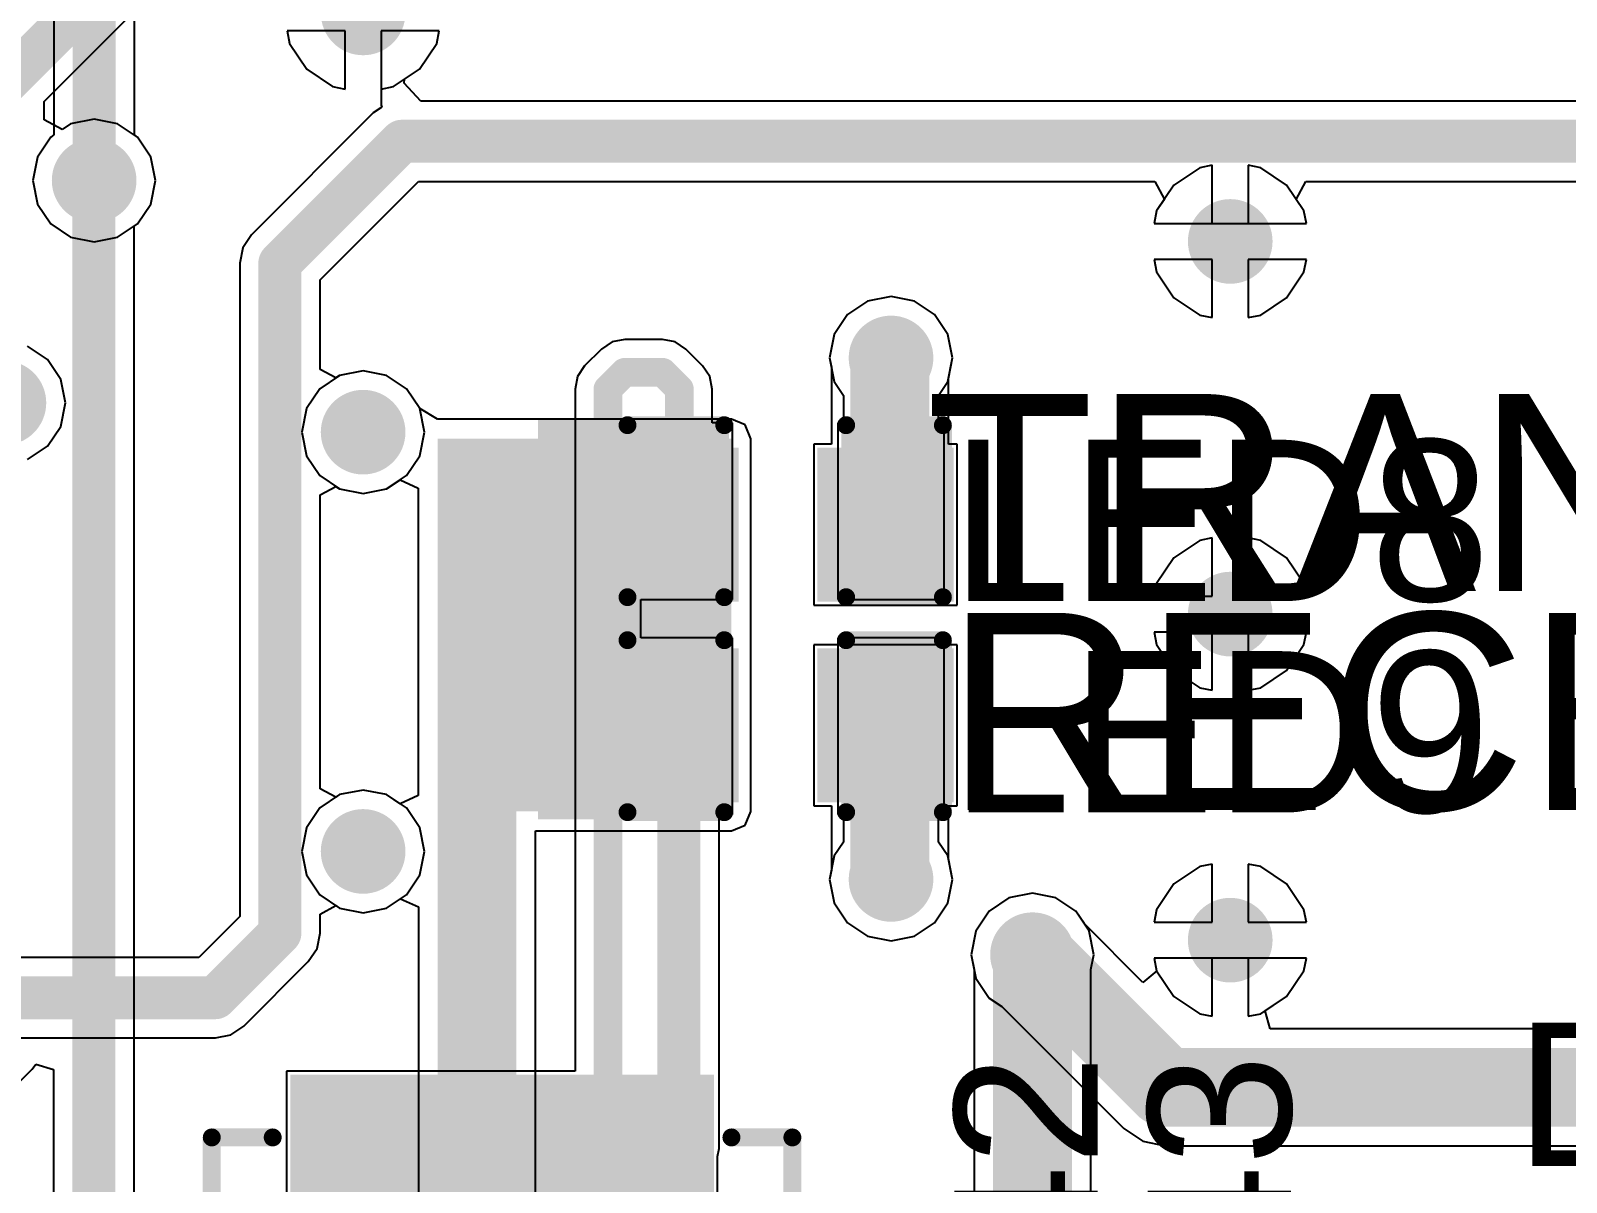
# Model space of a CAD drawing. Header units: millimetres. Extents: x -0.26 to 4.68, y -0.29 to 2.93.
# Drawn here: x 3.7863 to 4.2148, y 1.5284 to 1.8498 of the extents above; entities that cross this region are included whole.
import ezdxf

# ---------------------------------------------------------------- set-up
doc = ezdxf.new("R2010")
doc.units = ezdxf.units.MM
doc.header["$MEASUREMENT"] = 0
for name, color, linetype in [('BottomLayer', 5, 'Continuous'), ('BottomPaste', 16, 'Continuous'), ('BottomSolder', 6, 'Continuous'), ('TopLayer', 1, 'Continuous'), ('TopOverlay', 2, 'Continuous'), ('TopPaste', 8, 'Continuous'), ('TopSolder', 216, 'Continuous'), ('ViaHoleLayer', 16, 'Continuous')]:
    doc.layers.add(name, color=color, linetype=linetype)
doc.styles.add('Arial', font='', dxfattribs={"height": 0.2})
doc.styles.get('Arial').set_extended_font_data('Arial')

# ---------------------------------------------------------------- blocks, each defined once
blk = doc.blocks.new('24_QFN__4_4__21')
at = {"layer": 'TopLayer'}
for points in [[(-0.05512, 0.06004), (-0.05512, 0.0935), (-0.04331, 0.0935), (-0.04331, 0.06004)], [(-0.03543, 0.06004), (-0.03543, 0.0935), (-0.02362, 0.0935), (-0.02362, 0.06004)], [(-0.01575, 0.06004), (-0.01575, 0.0935), (-0.00394, 0.0935), (-0.00394, 0.06004)], [(0.00394, 0.06004), (0.00394, 0.0935), (0.01575, 0.0935), (0.01575, 0.06004)], [(0.02362, 0.06004), (0.02362, 0.0935), (0.03543, 0.0935), (0.03543, 0.06004)], [(0.04331, 0.06004), (0.04331, 0.0935), (0.05512, 0.0935), (0.05512, 0.06004)], [(-0.0935, 0.05512), (-0.06004, 0.05512), (-0.06004, 0.04331), (-0.0935, 0.04331)], [(0.06004, 0.05512), (0.0935, 0.05512), (0.0935, 0.04331), (0.06004, 0.04331)], [(-0.0502, -0.0502), (-0.0502, 0.0502), (0.0502, 0.0502), (0.0502, -0.0502)], [(-0.0935, 0.03543), (-0.06004, 0.03543), (-0.06004, 0.02362), (-0.0935, 0.02362)], [(0.06004, 0.03543), (0.0935, 0.03543), (0.0935, 0.02362), (0.06004, 0.02362)], [(-0.0935, 0.01575), (-0.06004, 0.01575), (-0.06004, 0.00394), (-0.0935, 0.00394)], [(0.06004, 0.01575), (0.0935, 0.01575), (0.0935, 0.00394), (0.06004, 0.00394)], [(-0.0935, -0.00394), (-0.06004, -0.00394), (-0.06004, -0.01575), (-0.0935, -0.01575)], [(0.06004, -0.00394), (0.0935, -0.00394), (0.0935, -0.01575), (0.06004, -0.01575)], [(-0.0935, -0.02362), (-0.06004, -0.02362), (-0.06004, -0.03543), (-0.0935, -0.03543)], [(0.06004, -0.02362), (0.0935, -0.02362), (0.0935, -0.03543), (0.06004, -0.03543)], [(-0.0935, -0.04331), (-0.06004, -0.04331), (-0.06004, -0.05512), (-0.0935, -0.05512)], [(0.06004, -0.04331), (0.0935, -0.04331), (0.0935, -0.05512), (0.06004, -0.05512)], [(-0.04331, -0.06004), (-0.04331, -0.0935), (-0.05512, -0.0935), (-0.05512, -0.06004)], [(-0.02362, -0.06004), (-0.02362, -0.0935), (-0.03543, -0.0935), (-0.03543, -0.06004)], [(-0.00394, -0.06004), (-0.00394, -0.0935), (-0.01575, -0.0935), (-0.01575, -0.06004)], [(0.01575, -0.06004), (0.01575, -0.0935), (0.00394, -0.0935), (0.00394, -0.06004)], [(0.03543, -0.06004), (0.03543, -0.0935), (0.02362, -0.0935), (0.02362, -0.06004)], [(0.05512, -0.06004), (0.05512, -0.0935), (0.04331, -0.0935), (0.04331, -0.06004)]]:
    blk.add_hatch(color=1, dxfattribs=at).paths.add_polyline_path(points)
at = {"layer": 'TopPaste'}
for points in [[(-0.05512, 0.06004), (-0.05512, 0.0935), (-0.04331, 0.0935), (-0.04331, 0.06004)], [(-0.03543, 0.06004), (-0.03543, 0.0935), (-0.02362, 0.0935), (-0.02362, 0.06004)], [(-0.01575, 0.06004), (-0.01575, 0.0935), (-0.00394, 0.0935), (-0.00394, 0.06004)], [(0.00394, 0.06004), (0.00394, 0.0935), (0.01575, 0.0935), (0.01575, 0.06004)], [(0.02362, 0.06004), (0.02362, 0.0935), (0.03543, 0.0935), (0.03543, 0.06004)], [(0.04331, 0.06004), (0.04331, 0.0935), (0.05512, 0.0935), (0.05512, 0.06004)], [(-0.0935, 0.05512), (-0.06004, 0.05512), (-0.06004, 0.04331), (-0.0935, 0.04331)], [(0.06004, 0.05512), (0.0935, 0.05512), (0.0935, 0.04331), (0.06004, 0.04331)], [(-0.0502, -0.0502), (-0.0502, 0.0502), (0.0502, 0.0502), (0.0502, -0.0502)], [(-0.0935, 0.03543), (-0.06004, 0.03543), (-0.06004, 0.02362), (-0.0935, 0.02362)], [(0.06004, 0.03543), (0.0935, 0.03543), (0.0935, 0.02362), (0.06004, 0.02362)], [(-0.0935, 0.01575), (-0.06004, 0.01575), (-0.06004, 0.00394), (-0.0935, 0.00394)], [(0.06004, 0.01575), (0.0935, 0.01575), (0.0935, 0.00394), (0.06004, 0.00394)], [(-0.0935, -0.00394), (-0.06004, -0.00394), (-0.06004, -0.01575), (-0.0935, -0.01575)], [(0.06004, -0.00394), (0.0935, -0.00394), (0.0935, -0.01575), (0.06004, -0.01575)], [(-0.0935, -0.02362), (-0.06004, -0.02362), (-0.06004, -0.03543), (-0.0935, -0.03543)], [(0.06004, -0.02362), (0.0935, -0.02362), (0.0935, -0.03543), (0.06004, -0.03543)], [(-0.0935, -0.04331), (-0.06004, -0.04331), (-0.06004, -0.05512), (-0.0935, -0.05512)], [(0.06004, -0.04331), (0.0935, -0.04331), (0.0935, -0.05512), (0.06004, -0.05512)], [(-0.04331, -0.06004), (-0.04331, -0.0935), (-0.05512, -0.0935), (-0.05512, -0.06004)], [(-0.02362, -0.06004), (-0.02362, -0.0935), (-0.03543, -0.0935), (-0.03543, -0.06004)], [(-0.00394, -0.06004), (-0.00394, -0.0935), (-0.01575, -0.0935), (-0.01575, -0.06004)], [(0.01575, -0.06004), (0.01575, -0.0935), (0.00394, -0.0935), (0.00394, -0.06004)], [(0.03543, -0.06004), (0.03543, -0.0935), (0.02362, -0.0935), (0.02362, -0.06004)], [(0.05512, -0.06004), (0.05512, -0.0935), (0.04331, -0.0935), (0.04331, -0.06004)]]:
    blk.add_hatch(color=8, dxfattribs=at).paths.add_polyline_path(points)
at = {"layer": 'TopSolder'}
for points in [[(-0.05912, 0.05604), (-0.05912, 0.0975), (-0.03931, 0.0975), (-0.03931, 0.05604)], [(-0.03943, 0.05604), (-0.03943, 0.0975), (-0.01962, 0.0975), (-0.01962, 0.05604)], [(-0.01975, 0.05604), (-0.01975, 0.0975), (0.00006, 0.0975), (0.00006, 0.05604)], [(-0.00006, 0.05604), (-0.00006, 0.0975), (0.01975, 0.0975), (0.01975, 0.05604)], [(0.01962, 0.05604), (0.01962, 0.0975), (0.03943, 0.0975), (0.03943, 0.05604)], [(0.03931, 0.05604), (0.03931, 0.0975), (0.05912, 0.0975), (0.05912, 0.05604)], [(-0.0975, 0.05912), (-0.05604, 0.05912), (-0.05604, 0.03931), (-0.0975, 0.03931)], [(0.05604, 0.05912), (0.0975, 0.05912), (0.0975, 0.03931), (0.05604, 0.03931)], [(-0.0542, -0.0542), (-0.0542, 0.0542), (0.0542, 0.0542), (0.0542, -0.0542)], [(-0.0975, 0.03943), (-0.05604, 0.03943), (-0.05604, 0.01962), (-0.0975, 0.01962)], [(0.05604, 0.03943), (0.0975, 0.03943), (0.0975, 0.01962), (0.05604, 0.01962)], [(-0.0975, 0.01975), (-0.05604, 0.01975), (-0.05604, -0.00006), (-0.0975, -0.00006)], [(0.05604, 0.01975), (0.0975, 0.01975), (0.0975, -0.00006), (0.05604, -0.00006)], [(-0.0975, 0.00006), (-0.05604, 0.00006), (-0.05604, -0.01975), (-0.0975, -0.01975)], [(0.05604, 0.00006), (0.0975, 0.00006), (0.0975, -0.01975), (0.05604, -0.01975)], [(-0.0975, -0.01962), (-0.05604, -0.01962), (-0.05604, -0.03943), (-0.0975, -0.03943)], [(0.05604, -0.01962), (0.0975, -0.01962), (0.0975, -0.03943), (0.05604, -0.03943)], [(-0.0975, -0.03931), (-0.05604, -0.03931), (-0.05604, -0.05912), (-0.0975, -0.05912)], [(0.05604, -0.03931), (0.0975, -0.03931), (0.0975, -0.05912), (0.05604, -0.05912)], [(-0.03931, -0.05604), (-0.03931, -0.0975), (-0.05912, -0.0975), (-0.05912, -0.05604)], [(-0.01962, -0.05604), (-0.01962, -0.0975), (-0.03943, -0.0975), (-0.03943, -0.05604)], [(0.00006, -0.05604), (0.00006, -0.0975), (-0.01975, -0.0975), (-0.01975, -0.05604)], [(0.01975, -0.05604), (0.01975, -0.0975), (-0.00006, -0.0975), (-0.00006, -0.05604)], [(0.03943, -0.05604), (0.03943, -0.0975), (0.01962, -0.0975), (0.01962, -0.05604)], [(0.05912, -0.05604), (0.05912, -0.0975), (0.03931, -0.0975), (0.03931, -0.05604)]]:
    blk.add_hatch(color=216, dxfattribs=at).paths.add_polyline_path(points)
at = {"layer": 'TopOverlay', "const_width": 0.005}
for points in [[(-0.08, 0.081), (-0.062, 0.081)], [(-0.08, 0.081), (-0.08, 0.064)], [(0.062, 0.081), (0.08, 0.081)], [(0.08, 0.081), (0.08, 0.064)], [(-0.105, 0.054), (-0.105, 0.044)], [(-0.105, 0.054), (-0.1, 0.049)], [(-0.1, 0.049), (-0.105, 0.044)], [(-0.08, -0.064), (-0.08, -0.081)], [(0.08, -0.064), (0.08, -0.081)], [(-0.08, -0.081), (-0.062, -0.081)], [(0.062, -0.081), (0.08, -0.081)]]:
    blk.add_lwpolyline(points, dxfattribs=at)
at = {"layer": 'TopOverlay', "const_width": 0.0025}
for points in [[(-0.08125, 0.081, 1), (-0.07875, 0.081, 1)], [(-0.08125, 0.081, 1), (-0.07875, 0.081, 1)], [(-0.06325, 0.081, 1), (-0.06075, 0.081, 1)], [(0.06075, 0.081, 1), (0.06325, 0.081, 1)], [(0.07875, 0.081, 1), (0.08125, 0.081, 1)], [(0.07875, 0.081, 1), (0.08125, 0.081, 1)], [(-0.08125, 0.064, 1), (-0.07875, 0.064, 1)], [(0.07875, 0.064, 1), (0.08125, 0.064, 1)], [(-0.10625, 0.054, 1), (-0.10375, 0.054, 1)], [(-0.10625, 0.054, 1), (-0.10375, 0.054, 1)], [(-0.10125, 0.049, 1), (-0.09875, 0.049, 1)], [(-0.10125, 0.049, 1), (-0.09875, 0.049, 1)], [(-0.10625, 0.044, 1), (-0.10375, 0.044, 1)], [(-0.10625, 0.044, 1), (-0.10375, 0.044, 1)], [(-0.08125, -0.064, 1), (-0.07875, -0.064, 1)], [(0.07875, -0.064, 1), (0.08125, -0.064, 1)], [(-0.08125, -0.081, 1), (-0.07875, -0.081, 1)], [(-0.08125, -0.081, 1), (-0.07875, -0.081, 1)], [(-0.06325, -0.081, 1), (-0.06075, -0.081, 1)], [(0.06075, -0.081, 1), (0.06325, -0.081, 1)], [(0.07875, -0.081, 1), (0.08125, -0.081, 1)], [(0.07875, -0.081, 1), (0.08125, -0.081, 1)]]:
    blk.add_lwpolyline(points, format="xyb", close=True, dxfattribs=at)
blk = doc.blocks.new('R___0603_B_38')
at = {"layer": 'BottomLayer'}
for points in [[(-0.045, -0.0175), (-0.045, 0.0175), (-0.015, 0.0175), (-0.015, -0.0175)], [(0.015, -0.0175), (0.015, 0.0175), (0.045, 0.0175), (0.045, -0.0175)]]:
    blk.add_hatch(color=5, dxfattribs=at).paths.add_polyline_path(points)
at = {"layer": 'BottomPaste'}
for points in [[(-0.045, -0.0175), (-0.045, 0.0175), (-0.015, 0.0175), (-0.015, -0.0175)], [(0.015, -0.0175), (0.015, 0.0175), (0.045, 0.0175), (0.045, -0.0175)]]:
    blk.add_hatch(color=16, dxfattribs=at).paths.add_polyline_path(points)
at = {"layer": 'BottomSolder'}
for points in [[(-0.049, -0.0215), (-0.049, 0.0215), (-0.011, 0.0215), (-0.011, -0.0215)], [(0.011, -0.0215), (0.011, 0.0215), (0.049, 0.0215), (0.049, -0.0215)]]:
    blk.add_hatch(color=6, dxfattribs=at).paths.add_polyline_path(points)
blk = doc.blocks.new('R___0603_B_39')
at = {"layer": 'BottomLayer'}
for points in [[(-0.045, -0.0175), (-0.045, 0.0175), (-0.015, 0.0175), (-0.015, -0.0175)], [(0.015, -0.0175), (0.015, 0.0175), (0.045, 0.0175), (0.045, -0.0175)]]:
    blk.add_hatch(color=5, dxfattribs=at).paths.add_polyline_path(points)
at = {"layer": 'BottomPaste'}
for points in [[(-0.045, -0.0175), (-0.045, 0.0175), (-0.015, 0.0175), (-0.015, -0.0175)], [(0.015, -0.0175), (0.015, 0.0175), (0.045, 0.0175), (0.045, -0.0175)]]:
    blk.add_hatch(color=16, dxfattribs=at).paths.add_polyline_path(points)
at = {"layer": 'BottomSolder'}
for points in [[(-0.049, -0.0215), (-0.049, 0.0215), (-0.011, 0.0215), (-0.011, -0.0215)], [(0.011, -0.0215), (0.011, 0.0215), (0.049, 0.0215), (0.049, -0.0215)]]:
    blk.add_hatch(color=6, dxfattribs=at).paths.add_polyline_path(points)
blk = doc.blocks.new('LED_0603_93')
at = {"layer": 'TopLayer'}
for points in [[(-0.03937, 0.01969), (-0.01969, 0.01969), (-0.01969, -0.01969), (-0.03937, -0.01969)], [(0.01969, 0.01969), (0.03937, 0.01969), (0.03937, -0.01969), (0.01969, -0.01969)]]:
    blk.add_hatch(color=1, dxfattribs=at).paths.add_polyline_path(points)
at = {"layer": 'TopOverlay'}
blk.add_hatch(color=2, dxfattribs=at).paths.add_polyline_path([(0.044, -0.026), (0.069, -0.026), (0.069, 0.026), (0.044, 0.026)])
at = {"layer": 'TopPaste'}
for points in [[(-0.03937, 0.01969), (-0.01969, 0.01969), (-0.01969, -0.01969), (-0.03937, -0.01969)], [(0.01969, 0.01969), (0.03937, 0.01969), (0.03937, -0.01969), (0.01969, -0.01969)]]:
    blk.add_hatch(color=8, dxfattribs=at).paths.add_polyline_path(points)
at = {"layer": 'TopSolder'}
for points in [[(-0.04337, 0.02369), (-0.01569, 0.02369), (-0.01569, -0.02369), (-0.04337, -0.02369)], [(0.01569, 0.02369), (0.04337, 0.02369), (0.04337, -0.02369), (0.01569, -0.02369)]]:
    blk.add_hatch(color=216, dxfattribs=at).paths.add_polyline_path(points)
at = {"layer": 'TopOverlay', "const_width": 0.005}
for points in [[(-0.017, 0.024), (-0.044, 0.024)], [(-0.044, 0.024), (-0.044, -0.024)], [(0.044, 0.024), (0.017, 0.024)], [(0.044, 0.024), (0.044, -0.024)], [(-0.017, -0.024), (-0.044, -0.024)], [(0.044, -0.024), (0.017, -0.024)]]:
    blk.add_lwpolyline(points, dxfattribs=at)
at = {"layer": 'TopOverlay', "const_width": 0.0025}
for points in [[(-0.04525, 0.024, 1), (-0.04275, 0.024, 1)], [(-0.04525, 0.024, 1), (-0.04275, 0.024, 1)], [(-0.01825, 0.024, 1), (-0.01575, 0.024, 1)], [(0.01575, 0.024, 1), (0.01825, 0.024, 1)], [(0.04275, 0.024, 1), (0.04525, 0.024, 1)], [(0.04275, 0.024, 1), (0.04525, 0.024, 1)], [(-0.04525, -0.024, 1), (-0.04275, -0.024, 1)], [(-0.04525, -0.024, 1), (-0.04275, -0.024, 1)], [(-0.01825, -0.024, 1), (-0.01575, -0.024, 1)], [(0.01575, -0.024, 1), (0.01825, -0.024, 1)], [(0.04275, -0.024, 1), (0.04525, -0.024, 1)], [(0.04275, -0.024, 1), (0.04525, -0.024, 1)]]:
    blk.add_lwpolyline(points, format="xyb", close=True, dxfattribs=at)
at = {"layer": 'TopOverlay'}
blk.add_text('LED9', height=0.045, rotation=-180, dxfattribs=at).set_placement((-0.04621, 0.02406))
blk = doc.blocks.new('LED_0603_94')
at = {"layer": 'TopLayer'}
for points in [[(-0.03937, 0.01969), (-0.01969, 0.01969), (-0.01969, -0.01969), (-0.03937, -0.01969)], [(0.01969, 0.01969), (0.03937, 0.01969), (0.03937, -0.01969), (0.01969, -0.01969)]]:
    blk.add_hatch(color=1, dxfattribs=at).paths.add_polyline_path(points)
at = {"layer": 'TopOverlay'}
blk.add_hatch(color=2, dxfattribs=at).paths.add_polyline_path([(0.044, -0.026), (0.069, -0.026), (0.069, 0.026), (0.044, 0.026)])
at = {"layer": 'TopPaste'}
for points in [[(-0.03937, 0.01969), (-0.01969, 0.01969), (-0.01969, -0.01969), (-0.03937, -0.01969)], [(0.01969, 0.01969), (0.03937, 0.01969), (0.03937, -0.01969), (0.01969, -0.01969)]]:
    blk.add_hatch(color=8, dxfattribs=at).paths.add_polyline_path(points)
at = {"layer": 'TopSolder'}
for points in [[(-0.04337, 0.02369), (-0.01569, 0.02369), (-0.01569, -0.02369), (-0.04337, -0.02369)], [(0.01569, 0.02369), (0.04337, 0.02369), (0.04337, -0.02369), (0.01569, -0.02369)]]:
    blk.add_hatch(color=216, dxfattribs=at).paths.add_polyline_path(points)
at = {"layer": 'TopOverlay', "const_width": 0.005}
for points in [[(-0.017, 0.024), (-0.044, 0.024)], [(-0.044, 0.024), (-0.044, -0.024)], [(0.044, 0.024), (0.017, 0.024)], [(0.044, 0.024), (0.044, -0.024)], [(-0.017, -0.024), (-0.044, -0.024)], [(0.044, -0.024), (0.017, -0.024)]]:
    blk.add_lwpolyline(points, dxfattribs=at)
at = {"layer": 'TopOverlay', "const_width": 0.0025}
for points in [[(-0.04525, 0.024, 1), (-0.04275, 0.024, 1)], [(-0.04525, 0.024, 1), (-0.04275, 0.024, 1)], [(-0.01825, 0.024, 1), (-0.01575, 0.024, 1)], [(0.01575, 0.024, 1), (0.01825, 0.024, 1)], [(0.04275, 0.024, 1), (0.04525, 0.024, 1)], [(0.04275, 0.024, 1), (0.04525, 0.024, 1)], [(-0.04525, -0.024, 1), (-0.04275, -0.024, 1)], [(-0.04525, -0.024, 1), (-0.04275, -0.024, 1)], [(-0.01825, -0.024, 1), (-0.01575, -0.024, 1)], [(0.01575, -0.024, 1), (0.01825, -0.024, 1)], [(0.04275, -0.024, 1), (0.04525, -0.024, 1)], [(0.04275, -0.024, 1), (0.04525, -0.024, 1)]]:
    blk.add_lwpolyline(points, format="xyb", close=True, dxfattribs=at)
at = {"layer": 'TopOverlay'}
blk.add_text('LED8', height=0.045, rotation=-180, dxfattribs=at).set_placement((-0.04616, 0.02506))

msp = doc.modelspace()

# ---------------------------------------------------------------- hatches: boundary and pattern name
at = {"layer": 'BottomLayer'}
h = msp.add_hatch(color=5, dxfattribs=at)
edge = h.paths.add_edge_path()
edge.add_arc((3.87905, 1.85477), 0.01181, 0, 360)
h = msp.add_hatch(color=5, dxfattribs=at)
edge = h.paths.add_edge_path()
edge.add_arc((3.804, 1.808), 0.01181, 0, 360)
h = msp.add_hatch(color=5, dxfattribs=at)
edge = h.paths.add_edge_path()
edge.add_arc((4.121, 1.791), 0.01181, 0, 360)
h = msp.add_hatch(color=5, dxfattribs=at)
edge = h.paths.add_edge_path()
edge.add_arc((4.02635, 1.75848), 0.01181, 0, 360)
h = msp.add_hatch(color=5, dxfattribs=at)
edge = h.paths.add_edge_path()
edge.add_arc((3.77882, 1.74595), 0.01181, 0, 360)
h = msp.add_hatch(color=5, dxfattribs=at)
edge = h.paths.add_edge_path()
edge.add_arc((3.87905, 1.73777), 0.01181, 0, 360)
msp.add_hatch(color=5, dxfattribs=at).paths.add_polyline_path([(3.89982, 1.63195), (3.98182, 1.63195), (3.98182, 1.73595), (3.89982, 1.73595)])
h = msp.add_hatch(color=5, dxfattribs=at)
edge = h.paths.add_edge_path()
edge.add_arc((4.121, 1.687), 0.01181, 0, 360)
h = msp.add_hatch(color=5, dxfattribs=at)
edge = h.paths.add_edge_path()
edge.add_arc((3.87905, 1.62077), 0.01181, 0, 360)
h = msp.add_hatch(color=5, dxfattribs=at)
edge = h.paths.add_edge_path()
edge.add_arc((4.02635, 1.61296), 0.01181, 0, 360)
h = msp.add_hatch(color=5, dxfattribs=at)
edge = h.paths.add_edge_path()
edge.add_arc((4.121, 1.596), 0.01181, 0, 360)
h = msp.add_hatch(color=5, dxfattribs=at)
edge = h.paths.add_edge_path()
edge.add_arc((4.06582, 1.59195), 0.01181, 0, 360)
at = {"layer": 'BottomSolder'}
h = msp.add_hatch(color=6, dxfattribs=at)
edge = h.paths.add_edge_path()
edge.add_arc((3.87905, 1.85477), 0.00591, 0, 360)
h = msp.add_hatch(color=6, dxfattribs=at)
edge = h.paths.add_edge_path()
edge.add_arc((3.804, 1.808), 0.00591, 0, 360)
h = msp.add_hatch(color=6, dxfattribs=at)
edge = h.paths.add_edge_path()
edge.add_arc((4.121, 1.791), 0.00591, 0, 360)
h = msp.add_hatch(color=6, dxfattribs=at)
edge = h.paths.add_edge_path()
edge.add_arc((4.02635, 1.75848), 0.00591, 0, 360)
h = msp.add_hatch(color=6, dxfattribs=at)
edge = h.paths.add_edge_path()
edge.add_arc((3.87905, 1.73777), 0.00591, 0, 360)
h = msp.add_hatch(color=6, dxfattribs=at)
edge = h.paths.add_edge_path()
edge.add_arc((4.121, 1.687), 0.00591, 0, 360)
h = msp.add_hatch(color=6, dxfattribs=at)
edge = h.paths.add_edge_path()
edge.add_arc((3.87905, 1.62077), 0.00591, 0, 360)
h = msp.add_hatch(color=6, dxfattribs=at)
edge = h.paths.add_edge_path()
edge.add_arc((4.02635, 1.61296), 0.00591, 0, 360)
h = msp.add_hatch(color=6, dxfattribs=at)
edge = h.paths.add_edge_path()
edge.add_arc((4.121, 1.596), 0.00591, 0, 360)
h = msp.add_hatch(color=6, dxfattribs=at)
edge = h.paths.add_edge_path()
edge.add_arc((4.06582, 1.59195), 0.00591, 0, 360)
at = {"layer": 'TopLayer'}
h = msp.add_hatch(color=1, dxfattribs=at)
edge = h.paths.add_edge_path()
edge.add_arc((3.87905, 1.85477), 0.01181, 0, 360)
h = msp.add_hatch(color=1, dxfattribs=at)
edge = h.paths.add_edge_path()
edge.add_arc((3.804, 1.808), 0.01181, 0, 360)
h = msp.add_hatch(color=1, dxfattribs=at)
edge = h.paths.add_edge_path()
edge.add_arc((4.121, 1.791), 0.01181, 0, 360)
h = msp.add_hatch(color=1, dxfattribs=at)
edge = h.paths.add_edge_path()
edge.add_arc((4.02635, 1.75848), 0.01181, 0, 360)
h = msp.add_hatch(color=1, dxfattribs=at)
edge = h.paths.add_edge_path()
edge.add_arc((3.77882, 1.74595), 0.01181, 0, 360)
h = msp.add_hatch(color=1, dxfattribs=at)
edge = h.paths.add_edge_path()
edge.add_arc((3.87905, 1.73777), 0.01181, 0, 360)
h = msp.add_hatch(color=1, dxfattribs=at)
edge = h.paths.add_edge_path()
edge.add_arc((4.121, 1.687), 0.01181, 0, 360)
h = msp.add_hatch(color=1, dxfattribs=at)
edge = h.paths.add_edge_path()
edge.add_arc((3.87905, 1.62077), 0.01181, 0, 360)
h = msp.add_hatch(color=1, dxfattribs=at)
edge = h.paths.add_edge_path()
edge.add_arc((4.02635, 1.61296), 0.01181, 0, 360)
h = msp.add_hatch(color=1, dxfattribs=at)
edge = h.paths.add_edge_path()
edge.add_arc((4.121, 1.596), 0.01181, 0, 360)
h = msp.add_hatch(color=1, dxfattribs=at)
edge = h.paths.add_edge_path()
edge.add_arc((4.06582, 1.59195), 0.01181, 0, 360)
at = {"layer": 'TopSolder'}
h = msp.add_hatch(color=216, dxfattribs=at)
edge = h.paths.add_edge_path()
edge.add_arc((3.87905, 1.85477), 0.00591, 0, 360)
h = msp.add_hatch(color=216, dxfattribs=at)
edge = h.paths.add_edge_path()
edge.add_arc((3.804, 1.808), 0.00591, 0, 360)
h = msp.add_hatch(color=216, dxfattribs=at)
edge = h.paths.add_edge_path()
edge.add_arc((4.121, 1.791), 0.00591, 0, 360)
h = msp.add_hatch(color=216, dxfattribs=at)
edge = h.paths.add_edge_path()
edge.add_arc((4.02635, 1.75848), 0.00591, 0, 360)
h = msp.add_hatch(color=216, dxfattribs=at)
edge = h.paths.add_edge_path()
edge.add_arc((3.87905, 1.73777), 0.00591, 0, 360)
h = msp.add_hatch(color=216, dxfattribs=at)
edge = h.paths.add_edge_path()
edge.add_arc((4.121, 1.687), 0.00591, 0, 360)
h = msp.add_hatch(color=216, dxfattribs=at)
edge = h.paths.add_edge_path()
edge.add_arc((3.87905, 1.62077), 0.00591, 0, 360)
h = msp.add_hatch(color=216, dxfattribs=at)
edge = h.paths.add_edge_path()
edge.add_arc((4.02635, 1.61296), 0.00591, 0, 360)
h = msp.add_hatch(color=216, dxfattribs=at)
edge = h.paths.add_edge_path()
edge.add_arc((4.121, 1.596), 0.00591, 0, 360)
h = msp.add_hatch(color=216, dxfattribs=at)
edge = h.paths.add_edge_path()
edge.add_arc((4.06582, 1.59195), 0.00591, 0, 360)
at = {"layer": 'ViaHoleLayer'}
h = msp.add_hatch(color=16, dxfattribs=at)
edge = h.paths.add_edge_path()
edge.add_arc((3.87905, 1.85477), 0.00591, 0, 360)
h = msp.add_hatch(color=16, dxfattribs=at)
edge = h.paths.add_edge_path()
edge.add_arc((3.804, 1.808), 0.00591, 0, 360)
h = msp.add_hatch(color=16, dxfattribs=at)
edge = h.paths.add_edge_path()
edge.add_arc((4.121, 1.791), 0.00591, 0, 360)
h = msp.add_hatch(color=16, dxfattribs=at)
edge = h.paths.add_edge_path()
edge.add_arc((4.02635, 1.75848), 0.00591, 0, 360)
h = msp.add_hatch(color=16, dxfattribs=at)
edge = h.paths.add_edge_path()
edge.add_arc((3.87905, 1.73777), 0.00591, 0, 360)
h = msp.add_hatch(color=16, dxfattribs=at)
edge = h.paths.add_edge_path()
edge.add_arc((4.121, 1.687), 0.00591, 0, 360)
h = msp.add_hatch(color=16, dxfattribs=at)
edge = h.paths.add_edge_path()
edge.add_arc((3.87905, 1.62077), 0.00591, 0, 360)
h = msp.add_hatch(color=16, dxfattribs=at)
edge = h.paths.add_edge_path()
edge.add_arc((4.02635, 1.61296), 0.00591, 0, 360)
h = msp.add_hatch(color=16, dxfattribs=at)
edge = h.paths.add_edge_path()
edge.add_arc((4.121, 1.596), 0.00591, 0, 360)
h = msp.add_hatch(color=16, dxfattribs=at)
edge = h.paths.add_edge_path()
edge.add_arc((4.06582, 1.59195), 0.00591, 0, 360)

# ---------------------------------------------------------------- linework, layer by layer
at = {"layer": 'BottomLayer'}
for p, q in [((3.79004, 1.83009), (3.94773, 1.98778)), ((3.87405, 1.84977), (3.85781, 1.84977)), ((3.85781, 1.84977), (3.85851, 1.84626)), ((3.87405, 1.83353), (3.87405, 1.84977)), ((3.9003, 1.84977), (3.88405, 1.84977)), ((3.88405, 1.84977), (3.88405, 1.83353)), ((3.8996, 1.84626), (3.9003, 1.84977)), ((3.85851, 1.84626), (3.86333, 1.83905)), ((3.89478, 1.83905), (3.8996, 1.84626)), ((3.86333, 1.83905), (3.87054, 1.83423)), ((3.88756, 1.83423), (3.89478, 1.83905)), ((3.87054, 1.83423), (3.87405, 1.83353)), ((3.88405, 1.83353), (3.88756, 1.83423)), ((3.79004, 1.8249), (3.79004, 1.83009)), ((3.79504, 1.82223), (3.79004, 1.8249)), ((3.79744, 1.82384), (3.79504, 1.82223)), ((3.804, 1.82514), (3.79744, 1.82384)), ((3.81056, 1.82384), (3.804, 1.82514)), ((3.81612, 1.82012), (3.81056, 1.82384)), ((3.81984, 1.81456), (3.81612, 1.82012)), ((3.82114, 1.808), (3.81984, 1.81456)), ((4.11249, 1.81155), (4.10528, 1.80672)), ((4.116, 1.81224), (4.11249, 1.81155)), ((4.116, 1.796), (4.116, 1.81224)), ((4.12951, 1.81155), (4.126, 1.81224)), ((4.126, 1.81224), (4.126, 1.796)), ((4.13672, 1.80672), (4.12951, 1.81155)), ((3.81984, 1.80144), (3.82114, 1.808)), ((4.10528, 1.80672), (4.10045, 1.79951)), ((4.14155, 1.79951), (4.13672, 1.80672)), ((3.81612, 1.79588), (3.81984, 1.80144)), ((3.81513, 1.79522), (3.81612, 1.79588)), ((4.10045, 1.79951), (4.09976, 1.796)), ((4.09976, 1.796), (4.116, 1.796)), ((4.126, 1.796), (4.14224, 1.796)), ((4.14224, 1.796), (4.14155, 1.79951)), ((3.81513, 1.44409), (3.81513, 1.79522)), ((4.116, 1.786), (4.09976, 1.786)), ((4.09976, 1.786), (4.10045, 1.78249)), ((4.10045, 1.78249), (4.10528, 1.77528)), ((4.116, 1.76976), (4.116, 1.786)), ((4.14224, 1.786), (4.126, 1.786)), ((4.126, 1.786), (4.126, 1.76976)), ((4.13672, 1.77528), (4.14155, 1.78249)), ((4.14155, 1.78249), (4.14224, 1.786)), ((4.01979, 1.77431), (4.01423, 1.7706)), ((4.02635, 1.77562), (4.01979, 1.77431)), ((4.03291, 1.77431), (4.02635, 1.77562)), ((4.03847, 1.7706), (4.03291, 1.77431)), ((4.10528, 1.77528), (4.11249, 1.77045)), ((4.12951, 1.77045), (4.13672, 1.77528)), ((4.01423, 1.7706), (4.01051, 1.76504)), ((4.04219, 1.76504), (4.03847, 1.7706)), ((4.11249, 1.77045), (4.116, 1.76976)), ((4.126, 1.76976), (4.12951, 1.77045)), ((4.01051, 1.76504), (4.00921, 1.75848)), ((4.04349, 1.75848), (4.04219, 1.76504)), ((4.00921, 1.75848), (4.00973, 1.75588)), ((4.04235, 1.75276), (4.04349, 1.75848)), ((3.87249, 1.75361), (3.86693, 1.74989)), ((3.87905, 1.75491), (3.87249, 1.75361)), ((3.88561, 1.75361), (3.87905, 1.75491)), ((3.89117, 1.74989), (3.88561, 1.75361)), ((4.00973, 1.75588), (4.00973, 1.73445)), ((4.04235, 1.73445), (4.04235, 1.75276)), ((3.86693, 1.74989), (3.86322, 1.74433)), ((3.89489, 1.74433), (3.89117, 1.74989)), ((3.86322, 1.74433), (3.86191, 1.73777)), ((3.89982, 1.74136), (3.89489, 1.74433)), ((3.98182, 1.74136), (3.89982, 1.74136)), ((3.98565, 1.73978), (3.98182, 1.74136)), ((3.98723, 1.73595), (3.98565, 1.73978)), ((3.86191, 1.73777), (3.86322, 1.73121)), ((3.98723, 1.63195), (3.98723, 1.73595)), ((3.86322, 1.73121), (3.86693, 1.72565)), ((4.00973, 1.73445), (4.00482, 1.73445)), ((4.00482, 1.73445), (4.00482, 1.68945)), ((4.04482, 1.73445), (4.04235, 1.73445)), ((4.04482, 1.68945), (4.04482, 1.73445)), ((3.86693, 1.72565), (3.87249, 1.72194)), ((3.88561, 1.72194), (3.88941, 1.72447)), ((3.88941, 1.72447), (3.89441, 1.72218)), ((3.87249, 1.72194), (3.87905, 1.72063)), ((3.87905, 1.72063), (3.88561, 1.72194)), ((3.89441, 1.72218), (3.89441, 1.63636)), ((4.11249, 1.70755), (4.10528, 1.70272)), ((4.116, 1.70824), (4.11249, 1.70755)), ((4.116, 1.692), (4.116, 1.70824)), ((4.12951, 1.70755), (4.126, 1.70824)), ((4.126, 1.70824), (4.126, 1.692)), ((4.13672, 1.70272), (4.12951, 1.70755)), ((4.10528, 1.70272), (4.10045, 1.69551)), ((4.14155, 1.69551), (4.13672, 1.70272)), ((4.10045, 1.69551), (4.09976, 1.692)), ((4.14224, 1.692), (4.14155, 1.69551)), ((4.00482, 1.68945), (4.04482, 1.68945)), ((4.09976, 1.692), (4.116, 1.692)), ((4.126, 1.692), (4.14224, 1.692)), ((4.116, 1.682), (4.09976, 1.682)), ((4.09976, 1.682), (4.10045, 1.67849)), ((4.116, 1.66576), (4.116, 1.682)), ((4.14224, 1.682), (4.126, 1.682)), ((4.126, 1.682), (4.126, 1.66576)), ((4.14155, 1.67849), (4.14224, 1.682)), ((4.04482, 1.67845), (4.00482, 1.67845)), ((4.00482, 1.67845), (4.00482, 1.63345)), ((4.04482, 1.63345), (4.04482, 1.67845)), ((4.10045, 1.67849), (4.10528, 1.67128)), ((4.13672, 1.67128), (4.14155, 1.67849)), ((4.10528, 1.67128), (4.11249, 1.66645)), ((4.12951, 1.66645), (4.13672, 1.67128)), ((4.11249, 1.66645), (4.116, 1.66576)), ((4.126, 1.66576), (4.12951, 1.66645)), ((3.87905, 1.63791), (3.87249, 1.63661)), ((3.88561, 1.63661), (3.87905, 1.63791)), ((3.86693, 1.63289), (3.86322, 1.62733)), ((3.87249, 1.63661), (3.86693, 1.63289)), ((3.88941, 1.63407), (3.88561, 1.63661)), ((3.89441, 1.63636), (3.88941, 1.63407)), ((4.00482, 1.63345), (4.00973, 1.63345)), ((4.00973, 1.63345), (4.00973, 1.61556)), ((4.04235, 1.61868), (4.04235, 1.63345)), ((4.04235, 1.63345), (4.04482, 1.63345)), ((3.98565, 1.62812), (3.98723, 1.63195)), ((3.86322, 1.62733), (3.86191, 1.62077)), ((3.92714, 1.41059), (3.92714, 1.62654)), ((3.92714, 1.62654), (3.98182, 1.62654)), ((3.98182, 1.62654), (3.98565, 1.62812)), ((3.86191, 1.62077), (3.86322, 1.61421)), ((4.00973, 1.61556), (4.00921, 1.61296)), ((4.04349, 1.61296), (4.04235, 1.61868)), ((4.11249, 1.61655), (4.10528, 1.61172)), ((4.116, 1.61724), (4.11249, 1.61655)), ((4.116, 1.601), (4.116, 1.61724)), ((4.12951, 1.61655), (4.126, 1.61724)), ((4.126, 1.61724), (4.126, 1.601)), ((4.13672, 1.61172), (4.12951, 1.61655)), ((3.86322, 1.61421), (3.86693, 1.60865)), ((4.00921, 1.61296), (4.01051, 1.60641)), ((4.04219, 1.60641), (4.04349, 1.61296)), ((4.10528, 1.61172), (4.10045, 1.60451)), ((4.14155, 1.60451), (4.13672, 1.61172)), ((3.86693, 1.60865), (3.87249, 1.60494)), ((3.88561, 1.60494), (3.88951, 1.60754)), ((3.88951, 1.60754), (3.89451, 1.60533)), ((4.05926, 1.60778), (4.0537, 1.60407)), ((4.06582, 1.60909), (4.05926, 1.60778)), ((4.07238, 1.60778), (4.06582, 1.60909)), ((4.07794, 1.60407), (4.07238, 1.60778)), ((3.87249, 1.60494), (3.87905, 1.60363)), ((3.87905, 1.60363), (3.88561, 1.60494)), ((3.89451, 1.60533), (3.89451, 1.52498)), ((4.01051, 1.60641), (4.01423, 1.60084)), ((4.03847, 1.60084), (4.04219, 1.60641)), ((4.0537, 1.60407), (4.04999, 1.59851)), ((4.08166, 1.59851), (4.07794, 1.60407)), ((4.10045, 1.60451), (4.09976, 1.601)), ((4.14224, 1.601), (4.14155, 1.60451)), ((4.01423, 1.60084), (4.01979, 1.59713)), ((4.03291, 1.59713), (4.03847, 1.60084)), ((4.04999, 1.59851), (4.04868, 1.59195)), ((4.08296, 1.59195), (4.08166, 1.59851)), ((4.09976, 1.601), (4.116, 1.601)), ((4.126, 1.601), (4.14224, 1.601)), ((4.01979, 1.59713), (4.02635, 1.59582)), ((4.02635, 1.59582), (4.03291, 1.59713)), ((4.04868, 1.59195), (4.04951, 1.58779)), ((4.08214, 1.58779), (4.08296, 1.59195)), ((4.116, 1.591), (4.09976, 1.591)), ((4.09976, 1.591), (4.10045, 1.58749)), ((4.116, 1.57476), (4.116, 1.591)), ((4.14224, 1.591), (4.126, 1.591)), ((4.126, 1.591), (4.126, 1.57476)), ((4.14155, 1.58749), (4.14224, 1.591)), ((4.04951, 1.58779), (4.04951, 1.52204)), ((4.08214, 1.48821), (4.08214, 1.58779)), ((4.10045, 1.58749), (4.10528, 1.58028)), ((4.13672, 1.58028), (4.14155, 1.58749)), ((4.10528, 1.58028), (4.11249, 1.57545)), ((4.12951, 1.57545), (4.13672, 1.58028)), ((4.11249, 1.57545), (4.116, 1.57476)), ((4.126, 1.57476), (4.12951, 1.57545)), ((3.66775, 1.44102), (3.78675, 1.56002)), ((3.78675, 1.56002), (3.7877, 1.56143)), ((3.78675, 1.56002), (3.78675, 1.56002)), ((3.7877, 1.56143), (3.7927, 1.55991)), ((3.7927, 1.55991), (3.7927, 1.4442))]:
    msp.add_line(p, q, dxfattribs=at)
for points, const_width in [([(3.77882, 1.83474), (3.94308, 1.999)], 0.012), ([(3.80391, 1.80791), (3.804, 1.808)], 0.012), ([(3.80391, 1.43151), (3.80391, 1.80791)], 0.012), ([(4.02604, 1.75817), (4.02635, 1.75848)], 0.022), ([(4.02604, 1.71317), (4.02604, 1.75817)], 0.022), ([(4.02482, 1.71195), (4.02604, 1.71317)], 0.022), ([(4.02482, 1.65595), (4.02604, 1.65473)], 0.022), ([(3.91082, 1.40384), (3.91082, 1.65395)], 0.022), ([(4.02604, 1.61327), (4.02604, 1.65473)], 0.022), ([(4.02604, 1.61327), (4.02635, 1.61296)], 0.022), ([(4.06582, 1.47395), (4.06582, 1.59195)], 0.022)]:
    msp.add_lwpolyline(points, dxfattribs=dict(at, const_width=const_width))
for points, const_width in [([(3.80091, 1.80791, 1), (3.80691, 1.80791, 1)], 0.006), ([(3.80091, 1.80791, 1), (3.80691, 1.80791, 1)], 0.006), ([(3.801, 1.808, 1), (3.807, 1.808, 1)], 0.006), ([(4.02054, 1.75817, 1), (4.03154, 1.75817, 1)], 0.011), ([(4.02054, 1.75817, 1), (4.03154, 1.75817, 1)], 0.011), ([(4.02085, 1.75848, 1), (4.03185, 1.75848, 1)], 0.011), ([(4.01932, 1.71195, 1), (4.03032, 1.71195, 1)], 0.011), ([(4.02054, 1.71317, 1), (4.03154, 1.71317, 1)], 0.011), ([(4.02054, 1.71317, 1), (4.03154, 1.71317, 1)], 0.011), ([(4.01932, 1.65595, 1), (4.03032, 1.65595, 1)], 0.011), ([(3.90532, 1.65395, 1), (3.91632, 1.65395, 1)], 0.011), ([(4.02054, 1.65473, 1), (4.03154, 1.65473, 1)], 0.011), ([(4.02054, 1.65473, 1), (4.03154, 1.65473, 1)], 0.011), ([(4.02054, 1.61327, 1), (4.03154, 1.61327, 1)], 0.011), ([(4.02054, 1.61327, 1), (4.03154, 1.61327, 1)], 0.011), ([(4.02085, 1.61296, 1), (4.03185, 1.61296, 1)], 0.011), ([(4.06032, 1.59195, 1), (4.07132, 1.59195, 1)], 0.011)]:
    msp.add_lwpolyline(points, format="xyb", close=True, dxfattribs=dict(at, const_width=const_width))
at = {"layer": 'TopLayer'}
for p, q in [((3.81522, 1.82072), (3.81522, 1.919)), ((3.79278, 1.91435), (3.79278, 1.82072)), ((3.87405, 1.84977), (3.85781, 1.84977)), ((3.85781, 1.84977), (3.85851, 1.84626)), ((3.87405, 1.83353), (3.87405, 1.84977)), ((3.9003, 1.84977), (3.88405, 1.84977)), ((3.88405, 1.84977), (3.88405, 1.82902)), ((3.8996, 1.84626), (3.9003, 1.84977)), ((3.85851, 1.84626), (3.86333, 1.83905)), ((3.89478, 1.83905), (3.8996, 1.84626)), ((3.86333, 1.83905), (3.87054, 1.83423)), ((3.8906, 1.83626), (3.89478, 1.83905)), ((3.87054, 1.83423), (3.87405, 1.83353)), ((3.89052, 1.83516), (3.8906, 1.83626)), ((3.89511, 1.83016), (3.89052, 1.83516)), ((4.43482, 1.83016), (3.89511, 1.83016)), ((3.88189, 1.82688), (3.84789, 1.79288)), ((3.88428, 1.82847), (3.88189, 1.82688)), ((3.88189, 1.82688), (3.88189, 1.82688)), ((3.88405, 1.82902), (3.88428, 1.82847)), ((3.79188, 1.82012), (3.78816, 1.81456)), ((3.79278, 1.82072), (3.79188, 1.82012)), ((3.81612, 1.82012), (3.81522, 1.82072)), ((3.81984, 1.81456), (3.81612, 1.82012)), ((3.78816, 1.81456), (3.78686, 1.808)), ((3.82114, 1.808), (3.81984, 1.81456)), ((3.78686, 1.808), (3.78816, 1.80144)), ((3.81984, 1.80144), (3.82114, 1.808)), ((3.86704, 1.7803), (3.89447, 1.80773)), ((3.89447, 1.80773), (4.09994, 1.80773)), ((4.09994, 1.80773), (4.10261, 1.80273)), ((4.13939, 1.80273), (4.14206, 1.80773)), ((4.14206, 1.80773), (4.25031, 1.80773)), ((3.78816, 1.80144), (3.79188, 1.79588)), ((3.81612, 1.79588), (3.81984, 1.80144)), ((4.10261, 1.80273), (4.10045, 1.79951)), ((4.14155, 1.79951), (4.13939, 1.80273)), ((3.79188, 1.79588), (3.79744, 1.79216)), ((3.81056, 1.79216), (3.81612, 1.79588)), ((4.10045, 1.79951), (4.09976, 1.796)), ((4.09976, 1.796), (4.14224, 1.796)), ((4.14224, 1.796), (4.14155, 1.79951)), ((3.79744, 1.79216), (3.804, 1.79086)), ((3.804, 1.79086), (3.81056, 1.79216)), ((3.84789, 1.79288), (3.84546, 1.78924)), ((3.84546, 1.78924), (3.84461, 1.78495)), ((3.84461, 1.78495), (3.84461, 1.78495)), ((3.84461, 1.78495), (3.84461, 1.60259)), ((4.116, 1.786), (4.09976, 1.786)), ((4.09976, 1.786), (4.10045, 1.78249)), ((4.10045, 1.78249), (4.10528, 1.77528)), ((4.116, 1.76976), (4.116, 1.786)), ((4.14224, 1.786), (4.126, 1.786)), ((4.126, 1.786), (4.126, 1.76976)), ((4.13672, 1.77528), (4.14155, 1.78249)), ((4.14155, 1.78249), (4.14224, 1.786)), ((3.86704, 1.75526), (3.86704, 1.7803)), ((4.01979, 1.77431), (4.01423, 1.7706)), ((4.02635, 1.77562), (4.01979, 1.77431)), ((4.03291, 1.77431), (4.02635, 1.77562)), ((4.03847, 1.7706), (4.03291, 1.77431)), ((4.10528, 1.77528), (4.11249, 1.77045)), ((4.12951, 1.77045), (4.13672, 1.77528)), ((4.01423, 1.7706), (4.01051, 1.76504)), ((4.04219, 1.76504), (4.03847, 1.7706)), ((4.11249, 1.77045), (4.116, 1.76976)), ((4.126, 1.76976), (4.12951, 1.77045)), ((3.79094, 1.75807), (3.78538, 1.76178)), ((3.94852, 1.76295), (3.94555, 1.76096)), ((3.95204, 1.76365), (3.94852, 1.76295)), ((3.96261, 1.76365), (3.95204, 1.76365)), ((3.96612, 1.76295), (3.96261, 1.76365)), ((3.9691, 1.76096), (3.96612, 1.76295)), ((4.01051, 1.76504), (4.00921, 1.75848)), ((4.04349, 1.75848), (4.04219, 1.76504)), ((3.79466, 1.75251), (3.79094, 1.75807)), ((3.94555, 1.76096), (3.94086, 1.75628)), ((3.97378, 1.75628), (3.9691, 1.76096)), ((4.00921, 1.75848), (4.01051, 1.75192)), ((4.04219, 1.75192), (4.04349, 1.75848)), ((3.79596, 1.74595), (3.79466, 1.75251)), ((3.87145, 1.75291), (3.86704, 1.75526)), ((3.87249, 1.75361), (3.87145, 1.75291)), ((3.87905, 1.75491), (3.87249, 1.75361)), ((3.88561, 1.75361), (3.87905, 1.75491)), ((3.89117, 1.74989), (3.88561, 1.75361)), ((3.93887, 1.7533), (3.93817, 1.74979)), ((3.94086, 1.75628), (3.93887, 1.7533)), ((3.97577, 1.7533), (3.97378, 1.75628)), ((3.97647, 1.74979), (3.97577, 1.7533)), ((3.89489, 1.74433), (3.89117, 1.74989)), ((3.93817, 1.74979), (3.93817, 1.55945)), ((3.97647, 1.74041), (3.97647, 1.74979)), ((4.01051, 1.75192), (4.0131, 1.74805)), ((4.0396, 1.74805), (4.04219, 1.75192)), ((3.79466, 1.73939), (3.79596, 1.74595)), ((3.89619, 1.73777), (3.89489, 1.74433)), ((4.0131, 1.74805), (4.0131, 1.74041)), ((4.0396, 1.74041), (4.0396, 1.74805)), ((3.98214, 1.74041), (3.97647, 1.74041)), ((3.98214, 1.69104), (3.98214, 1.74041)), ((4.0131, 1.74041), (4.01151, 1.74041)), ((4.01151, 1.74041), (4.01151, 1.69104)), ((4.04119, 1.74041), (4.0396, 1.74041)), ((4.04119, 1.69104), (4.04119, 1.74041)), ((3.79094, 1.73383), (3.79466, 1.73939)), ((3.89489, 1.73121), (3.89619, 1.73777)), ((3.78538, 1.73011), (3.79094, 1.73383)), ((3.89117, 1.72565), (3.89489, 1.73121)), ((3.86704, 1.72028), (3.87145, 1.72264)), ((3.87145, 1.72264), (3.87249, 1.72194)), ((3.88561, 1.72194), (3.89117, 1.72565)), ((3.86704, 1.63826), (3.86704, 1.72028)), ((3.87249, 1.72194), (3.87905, 1.72063)), ((3.87905, 1.72063), (3.88561, 1.72194)), ((4.11249, 1.70755), (4.10528, 1.70272)), ((4.116, 1.70824), (4.11249, 1.70755)), ((4.116, 1.692), (4.116, 1.70824)), ((4.12951, 1.70755), (4.126, 1.70824)), ((4.126, 1.70824), (4.126, 1.692)), ((4.13672, 1.70272), (4.12951, 1.70755)), ((4.10528, 1.70272), (4.10045, 1.69551)), ((4.14155, 1.69551), (4.13672, 1.70272)), ((4.10045, 1.69551), (4.09976, 1.692)), ((4.14224, 1.692), (4.14155, 1.69551)), ((3.95653, 1.68041), (3.95653, 1.69104)), ((3.95653, 1.69104), (3.98214, 1.69104)), ((4.01151, 1.69104), (4.04119, 1.69104)), ((4.09976, 1.692), (4.116, 1.692)), ((4.126, 1.692), (4.14224, 1.692)), ((3.98214, 1.68041), (3.95653, 1.68041)), ((3.98214, 1.63104), (3.98214, 1.68041)), ((4.04119, 1.68041), (4.01151, 1.68041)), ((4.01151, 1.68041), (4.01151, 1.63104)), ((4.04119, 1.63104), (4.04119, 1.68041)), ((4.116, 1.682), (4.09976, 1.682)), ((4.09976, 1.682), (4.10045, 1.67849)), ((4.116, 1.66576), (4.116, 1.682)), ((4.14224, 1.682), (4.126, 1.682)), ((4.126, 1.682), (4.126, 1.66576)), ((4.14155, 1.67849), (4.14224, 1.682)), ((4.10045, 1.67849), (4.10528, 1.67128)), ((4.13672, 1.67128), (4.14155, 1.67849)), ((4.10528, 1.67128), (4.11249, 1.66645)), ((4.12951, 1.66645), (4.13672, 1.67128)), ((4.11249, 1.66645), (4.116, 1.66576)), ((4.126, 1.66576), (4.12951, 1.66645)), ((3.87145, 1.63591), (3.86704, 1.63826)), ((3.87905, 1.63791), (3.87249, 1.63661)), ((3.88561, 1.63661), (3.87905, 1.63791)), ((3.87249, 1.63661), (3.87145, 1.63591)), ((3.89117, 1.63289), (3.88561, 1.63661)), ((3.89489, 1.62733), (3.89117, 1.63289)), ((3.97838, 1.53785), (3.97838, 1.63104)), ((3.97838, 1.63104), (3.98214, 1.63104)), ((4.01151, 1.63104), (4.0131, 1.63104)), ((4.0131, 1.63104), (4.0131, 1.62339)), ((4.0396, 1.62339), (4.0396, 1.63104)), ((4.0396, 1.63104), (4.04119, 1.63104)), ((3.89619, 1.62077), (3.89489, 1.62733)), ((3.89489, 1.61421), (3.89619, 1.62077)), ((4.0131, 1.62339), (4.01051, 1.61952)), ((4.04219, 1.61952), (4.0396, 1.62339)), ((4.01051, 1.61952), (4.00921, 1.61296)), ((4.04349, 1.61296), (4.04219, 1.61952)), ((4.11249, 1.61655), (4.10528, 1.61172)), ((4.116, 1.61724), (4.11249, 1.61655)), ((4.116, 1.601), (4.116, 1.61724)), ((4.12951, 1.61655), (4.126, 1.61724)), ((4.126, 1.61724), (4.126, 1.601)), ((4.13672, 1.61172), (4.12951, 1.61655)), ((3.89117, 1.60865), (3.89489, 1.61421)), ((4.00921, 1.61296), (4.01051, 1.60641)), ((4.04219, 1.60641), (4.04349, 1.61296)), ((4.10528, 1.61172), (4.10045, 1.60451)), ((4.14155, 1.60451), (4.13672, 1.61172)), ((3.88561, 1.60494), (3.89117, 1.60865)), ((4.05926, 1.60778), (4.0537, 1.60407)), ((4.06582, 1.60909), (4.05926, 1.60778)), ((4.07238, 1.60778), (4.06582, 1.60909)), ((4.07794, 1.60407), (4.07238, 1.60778)), ((3.84461, 1.60259), (3.83318, 1.59116)), ((3.86704, 1.60328), (3.87145, 1.60564)), ((3.86704, 1.59795), (3.86704, 1.60328)), ((3.87145, 1.60564), (3.87249, 1.60494)), ((3.87249, 1.60494), (3.87905, 1.60363)), ((3.87905, 1.60363), (3.88561, 1.60494)), ((4.01051, 1.60641), (4.01423, 1.60084)), ((4.03847, 1.60084), (4.04219, 1.60641)), ((4.0537, 1.60407), (4.04999, 1.59851)), ((4.0803, 1.60054), (4.07794, 1.60407)), ((4.10045, 1.60451), (4.09976, 1.601)), ((4.14224, 1.601), (4.14155, 1.60451)), ((4.01423, 1.60084), (4.01979, 1.59713)), ((4.03291, 1.59713), (4.03847, 1.60084)), ((4.04999, 1.59851), (4.04868, 1.59195)), ((4.09663, 1.58421), (4.0803, 1.60054)), ((4.09976, 1.601), (4.116, 1.601)), ((4.126, 1.601), (4.14224, 1.601)), ((3.86618, 1.59366), (3.86704, 1.59795)), ((4.01979, 1.59713), (4.02635, 1.59582)), ((4.02635, 1.59582), (4.03291, 1.59713)), ((3.83318, 1.59116), (3.66955, 1.59116)), ((3.84575, 1.57202), (3.86375, 1.59002)), ((3.86375, 1.59002), (3.86618, 1.59366)), ((3.86375, 1.59002), (3.86375, 1.59002)), ((4.04868, 1.59195), (4.04999, 1.58539)), ((4.14224, 1.591), (4.09976, 1.591)), ((4.09976, 1.591), (4.10045, 1.58749)), ((4.14155, 1.58749), (4.14224, 1.591)), ((4.04999, 1.58539), (4.0537, 1.57983)), ((4.10052, 1.5874), (4.09663, 1.58421)), ((4.10045, 1.58749), (4.10052, 1.5874)), ((4.13672, 1.58028), (4.14155, 1.58749)), ((4.0537, 1.57983), (4.05723, 1.57747)), ((4.05723, 1.57747), (4.09129, 1.54341)), ((4.13072, 1.57626), (4.13672, 1.58028)), ((4.13211, 1.57126), (4.13072, 1.57626)), ((3.66955, 1.56873), (3.83782, 1.56873)), ((3.83782, 1.56873), (3.84211, 1.56959)), ((3.83782, 1.56873), (3.83782, 1.56873)), ((3.84211, 1.56959), (3.84575, 1.57202)), ((4.26899, 1.57126), (4.13211, 1.57126)), ((3.93817, 1.55945), (3.8577, 1.55945)), ((3.8577, 1.55945), (3.8577, 1.52115)), ((4.09129, 1.54341), (4.09658, 1.53988)), ((4.09658, 1.53988), (4.10282, 1.53864)), ((4.10282, 1.53864), (4.42067, 1.53864)), ((3.97794, 1.53564), (3.97838, 1.53785)), ((3.97794, 1.52115), (3.97794, 1.53564))]:
    msp.add_line(p, q, dxfattribs=at)
for points, const_width in [([(3.804, 1.808), (3.804, 1.919)], 0.012), ([(3.85582, 1.78495), (3.88982, 1.81895)], 0.012), ([(3.88982, 1.81895), (4.43482, 1.81895)], 0.012), ([(3.85582, 1.59795), (3.85582, 1.78495)], 0.012), ([(4.02635, 1.71572), (4.02635, 1.75848)], 0.016), ([(3.94735, 1.74979), (3.95204, 1.75448)], 0.008), ([(3.95204, 1.75448), (3.96261, 1.75448)], 0.008), ([(3.96261, 1.75448), (3.9673, 1.74979)], 0.008), ([(3.94735, 1.53772), (3.94735, 1.74979)], 0.008), ([(3.9673, 1.71572), (3.9673, 1.74979)], 0.008), ([(3.78091, 1.74404), (3.78282, 1.74595)], 0.01), ([(3.96717, 1.65559), (3.9673, 1.65572)], 0.016), ([(4.02635, 1.61296), (4.02635, 1.65572)], 0.016), ([(3.96717, 1.53785), (3.96717, 1.65559)], 0.012), ([(3.83782, 1.57995), (3.85582, 1.59795)], 0.012), ([(4.06582, 1.59195), (4.10282, 1.55495)], 0.022), ([(3.65682, 1.57995), (3.83782, 1.57995)], 0.012), ([(4.10282, 1.55495), (4.44536, 1.55495)], 0.022)]:
    msp.add_lwpolyline(points, dxfattribs=dict(at, const_width=const_width))
for points, const_width in [([(3.88682, 1.81895, 1), (3.89282, 1.81895, 1)], 0.006), ([(3.88682, 1.81895, 1), (3.89282, 1.81895, 1)], 0.006), ([(3.801, 1.808, 1), (3.807, 1.808, 1)], 0.006), ([(3.85282, 1.78495, 1), (3.85882, 1.78495, 1)], 0.006), ([(3.85282, 1.78495, 1), (3.85882, 1.78495, 1)], 0.006), ([(4.02235, 1.75848, 1), (4.03035, 1.75848, 1)], 0.008), ([(3.95004, 1.75448, 1), (3.95404, 1.75448, 1)], 0.004), ([(3.95004, 1.75448, 1), (3.95404, 1.75448, 1)], 0.004), ([(3.96061, 1.75448, 1), (3.96461, 1.75448, 1)], 0.004), ([(3.96061, 1.75448, 1), (3.96461, 1.75448, 1)], 0.004), ([(3.94535, 1.74979, 1), (3.94935, 1.74979, 1)], 0.004), ([(3.94535, 1.74979, 1), (3.94935, 1.74979, 1)], 0.004), ([(3.96529, 1.74979, 1), (3.96929, 1.74979, 1)], 0.004), ([(3.96529, 1.74979, 1), (3.96929, 1.74979, 1)], 0.004), ([(3.78032, 1.74595, 1), (3.78532, 1.74595, 1)], 0.005), ([(4.02235, 1.71572, 1), (4.03035, 1.71572, 1)], 0.008), ([(3.96529, 1.71572, 1), (3.96929, 1.71572, 1)], 0.004), ([(3.96317, 1.65559, 1), (3.97117, 1.65559, 1)], 0.008), ([(3.9633, 1.65572, 1), (3.9713, 1.65572, 1)], 0.008), ([(4.02235, 1.65572, 1), (4.03035, 1.65572, 1)], 0.008), ([(3.96417, 1.65559, 1), (3.97017, 1.65559, 1)], 0.006), ([(4.02235, 1.61296, 1), (4.03035, 1.61296, 1)], 0.008), ([(3.85282, 1.59795, 1), (3.85882, 1.59795, 1)], 0.006), ([(3.85282, 1.59795, 1), (3.85882, 1.59795, 1)], 0.006), ([(4.06032, 1.59195, 1), (4.07132, 1.59195, 1)], 0.011), ([(3.83482, 1.57995, 1), (3.84082, 1.57995, 1)], 0.006), ([(3.83482, 1.57995, 1), (3.84082, 1.57995, 1)], 0.006), ([(4.09732, 1.55495, 1), (4.10832, 1.55495, 1)], 0.011), ([(4.09732, 1.55495, 1), (4.10832, 1.55495, 1)], 0.011), ([(3.96417, 1.53785, 1), (3.97017, 1.53785, 1)], 0.006), ([(3.94535, 1.53772, 1), (3.94935, 1.53772, 1)], 0.004)]:
    msp.add_lwpolyline(points, format="xyb", close=True, dxfattribs=dict(at, const_width=const_width))

# ---------------------------------------------------------------- block references
for name, p, rotation in [('LED_0603_94', (3.99682, 1.71572), 180), ('R___0603_B_39', (3.99482, 1.71195), 180), ('LED_0603_93', (3.99682, 1.65572), 180), ('R___0603_B_38', (3.99482, 1.65595), 180), ('24_QFN__4_4__21', (3.91782, 1.46095), 90)]:
    msp.add_blockref(name, p, dxfattribs=dict(rotation=rotation))

# ---------------------------------------------------------------- texts
at = {"layer": 'TopOverlay', "style": 'Arial'}
for s, height, rotation, p in [('TRANSMIT', 0.055, 360, (4.03606, 1.69341)), ('RECEIVE', 0.055, 360, (4.0414, 1.63235)), ('R42', 0.04, 90, (4.08399, 1.46168)), ('R43', 0.04, 90, (4.13799, 1.46168))]:
    msp.add_text(s, height=height, rotation=rotation, dxfattribs=at).set_placement(p)
msp.add_text('D5', height=0.04, dxfattribs=at).set_placement((4.20068, 1.53301))

doc.saveas('drawing.dxf')
